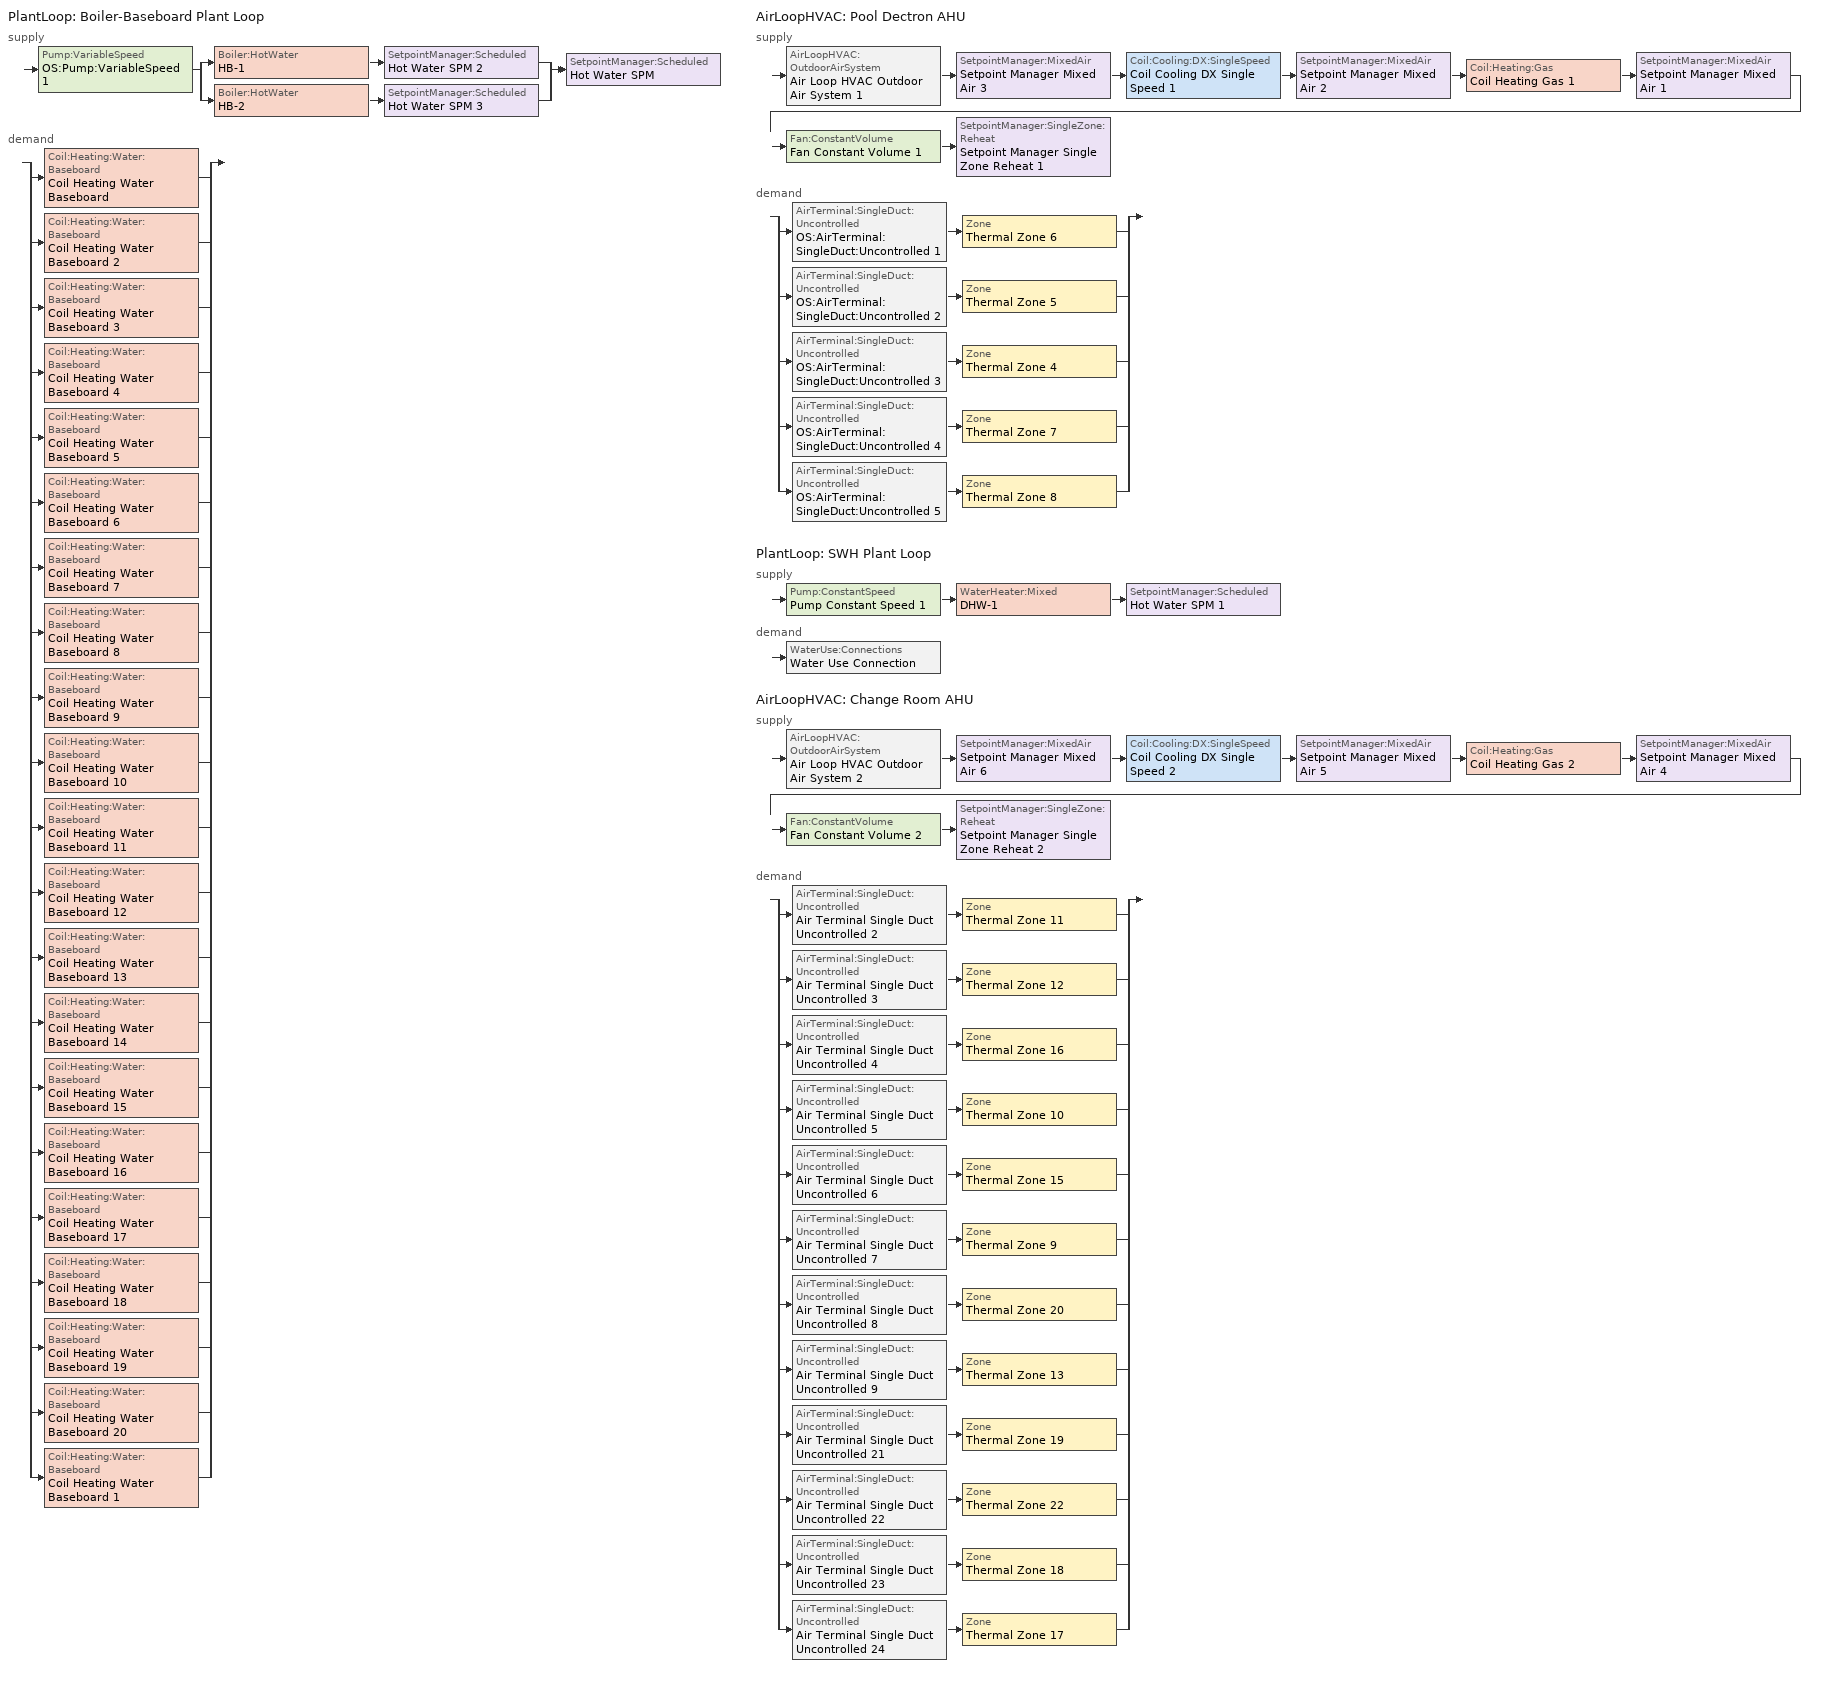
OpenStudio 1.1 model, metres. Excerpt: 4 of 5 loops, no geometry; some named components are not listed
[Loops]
PlantLoop 'Boiler-Baseboard Plant Loop'
 supply: Pump:VariableSpeed 'OS:Pump:VariableSpeed 1' > split
  | Boiler:HotWater 'HB-1' > SetpointManager:Scheduled 'Hot Water SPM 2'
  | Boiler:HotWater 'HB-2' > SetpointManager:Scheduled 'Hot Water SPM 3'
  join > SetpointManager:Scheduled 'Hot Water SPM'
 demand: split
  | Coil:Heating:Water:Baseboard 'Coil Heating Water Baseboard'
  | Coil:Heating:Water:Baseboard 'Coil Heating Water Baseboard 2'
  | Coil:Heating:Water:Baseboard 'Coil Heating Water Baseboard 3'
  | Coil:Heating:Water:Baseboard 'Coil Heating Water Baseboard 4'
  | Coil:Heating:Water:Baseboard 'Coil Heating Water Baseboard 5'
  | Coil:Heating:Water:Baseboard 'Coil Heating Water Baseboard 6'
  | Coil:Heating:Water:Baseboard 'Coil Heating Water Baseboard 7'
  | Coil:Heating:Water:Baseboard 'Coil Heating Water Baseboard 8'
  | Coil:Heating:Water:Baseboard 'Coil Heating Water Baseboard 9'
  | Coil:Heating:Water:Baseboard 'Coil Heating Water Baseboard 10'
  | Coil:Heating:Water:Baseboard 'Coil Heating Water Baseboard 11'
  | Coil:Heating:Water:Baseboard 'Coil Heating Water Baseboard 12'
  | Coil:Heating:Water:Baseboard 'Coil Heating Water Baseboard 13'
  | Coil:Heating:Water:Baseboard 'Coil Heating Water Baseboard 14'
  | Coil:Heating:Water:Baseboard 'Coil Heating Water Baseboard 15'
  | Coil:Heating:Water:Baseboard 'Coil Heating Water Baseboard 16'
  | Coil:Heating:Water:Baseboard 'Coil Heating Water Baseboard 17'
  | Coil:Heating:Water:Baseboard 'Coil Heating Water Baseboard 18'
  | Coil:Heating:Water:Baseboard 'Coil Heating Water Baseboard 19'
  | Coil:Heating:Water:Baseboard 'Coil Heating Water Baseboard 20'
  | Coil:Heating:Water:Baseboard 'Coil Heating Water Baseboard 1'
AirLoopHVAC 'Pool Dectron AHU'
 supply: AirLoopHVAC:OutdoorAirSystem 'Air Loop HVAC Outdoor Air System 1' > SetpointManager:MixedAir 'Setpoint Manager Mixed Air 3' > Coil:Cooling:DX:SingleSpeed 'Coil Cooling DX Single Speed 1' > SetpointManager:MixedAir 'Setpoint Manager Mixed Air 2' > Coil:Heating:Gas 'Coil Heating Gas 1' > SetpointManager:MixedAir 'Setpoint Manager Mixed Air 1' > Fan:ConstantVolume 'Fan Constant Volume 1' > SetpointManager:SingleZone:Reheat 'Setpoint Manager Single Zone Reheat 1'
 demand: split
  | AirTerminal:SingleDuct:Uncontrolled 'OS:AirTerminal:SingleDuct:Uncontrolled 1' > Zone 'Thermal Zone 6'
  | AirTerminal:SingleDuct:Uncontrolled 'OS:AirTerminal:SingleDuct:Uncontrolled 2' > Zone 'Thermal Zone 5'
  | AirTerminal:SingleDuct:Uncontrolled 'OS:AirTerminal:SingleDuct:Uncontrolled 3' > Zone 'Thermal Zone 4'
  | AirTerminal:SingleDuct:Uncontrolled 'OS:AirTerminal:SingleDuct:Uncontrolled 4' > Zone 'Thermal Zone 7'
  | AirTerminal:SingleDuct:Uncontrolled 'OS:AirTerminal:SingleDuct:Uncontrolled 5' > Zone 'Thermal Zone 8'
PlantLoop 'SWH Plant Loop'
 supply: Pump:ConstantSpeed 'Pump Constant Speed 1' > WaterHeater:Mixed 'DHW-1' > SetpointManager:Scheduled 'Hot Water SPM 1'
 demand: WaterUse:Connections 'Water Use Connection'
AirLoopHVAC 'Change Room AHU'
 supply: AirLoopHVAC:OutdoorAirSystem 'Air Loop HVAC Outdoor Air System 2' > SetpointManager:MixedAir 'Setpoint Manager Mixed Air 6' > Coil:Cooling:DX:SingleSpeed 'Coil Cooling DX Single Speed 2' > SetpointManager:MixedAir 'Setpoint Manager Mixed Air 5' > Coil:Heating:Gas 'Coil Heating Gas 2' > SetpointManager:MixedAir 'Setpoint Manager Mixed Air 4' > Fan:ConstantVolume 'Fan Constant Volume 2' > SetpointManager:SingleZone:Reheat 'Setpoint Manager Single Zone Reheat 2'
 demand: split
  | AirTerminal:SingleDuct:Uncontrolled 'Air Terminal Single Duct Uncontrolled 2' > Zone 'Thermal Zone 11'
  | AirTerminal:SingleDuct:Uncontrolled 'Air Terminal Single Duct Uncontrolled 3' > Zone 'Thermal Zone 12'
  | AirTerminal:SingleDuct:Uncontrolled 'Air Terminal Single Duct Uncontrolled 4' > Zone 'Thermal Zone 16'
  | AirTerminal:SingleDuct:Uncontrolled 'Air Terminal Single Duct Uncontrolled 5' > Zone 'Thermal Zone 10'
  | AirTerminal:SingleDuct:Uncontrolled 'Air Terminal Single Duct Uncontrolled 6' > Zone 'Thermal Zone 15'
  | AirTerminal:SingleDuct:Uncontrolled 'Air Terminal Single Duct Uncontrolled 7' > Zone 'Thermal Zone 9'
  | AirTerminal:SingleDuct:Uncontrolled 'Air Terminal Single Duct Uncontrolled 8' > Zone 'Thermal Zone 20'
  | AirTerminal:SingleDuct:Uncontrolled 'Air Terminal Single Duct Uncontrolled 9' > Zone 'Thermal Zone 13'
  | AirTerminal:SingleDuct:Uncontrolled 'Air Terminal Single Duct Uncontrolled 21' > Zone 'Thermal Zone 19'
  | AirTerminal:SingleDuct:Uncontrolled 'Air Terminal Single Duct Uncontrolled 22' > Zone 'Thermal Zone 22'
  | AirTerminal:SingleDuct:Uncontrolled 'Air Terminal Single Duct Uncontrolled 23' > Zone 'Thermal Zone 18'
  | AirTerminal:SingleDuct:Uncontrolled 'Air Terminal Single Duct Uncontrolled 24' > Zone 'Thermal Zone 17'
[Sizing:Zone] Heating Design Air Flow Method=DesignDay
Name | Zone Cooling Design Supply Air Temperature {C} | Zone Heating Design Supply Air Temperature {C} | Zone Cooling Design Supply Air Humidity Ratio {kg-H2O/kg-air} | Zone Heating Design Supply Air Humidity Ratio {kg-H2O/kg-air}
Thermal Zone 4; Thermal Zone 5; Thermal Zone 6; Thermal Zone 7; Thermal Zone 8 | 26.7 | 26.7 | 0.011 | 0.011
Thermal Zone 9; Thermal Zone 10; Thermal Zone 11; Thermal Zone 12; Thermal Zone 13; Thermal Zone 15; Thermal Zone 16; Thermal Zone 17; Thermal Zone 18; Thermal Zone 19; Thermal Zone 20; Thermal Zone 22 | 14 | 40 | 0.0085 | 0.008
[Zone equipment]
Thermal Zone 4: OS:AirTerminal:SingleDuct:Uncontrolled 3, Convective Baseboard Water 16
Thermal Zone 5: OS:AirTerminal:SingleDuct:Uncontrolled 2, Convective Baseboard Water 19
Thermal Zone 6: OS:AirTerminal:SingleDuct:Uncontrolled 1
Thermal Zone 7: OS:AirTerminal:SingleDuct:Uncontrolled 4
Thermal Zone 8: OS:AirTerminal:SingleDuct:Uncontrolled 5, Convective Baseboard Water 20
Thermal Zone 9: Air Terminal Single Duct Uncontrolled 7
Thermal Zone 10: Air Terminal Single Duct Uncontrolled 5
Thermal Zone 11: Air Terminal Single Duct Uncontrolled 2
Thermal Zone 12: Air Terminal Single Duct Uncontrolled 3
Thermal Zone 13: Air Terminal Single Duct Uncontrolled 9, Convective Baseboard Water
Thermal Zone 15: Air Terminal Single Duct Uncontrolled 6, Convective Baseboard Water 2
Thermal Zone 16: Air Terminal Single Duct Uncontrolled 4
Thermal Zone 17: Air Terminal Single Duct Uncontrolled 24
Thermal Zone 18: Convective Baseboard Water 3, Air Terminal Single Duct Uncontrolled 23
Thermal Zone 19: Convective Baseboard Water 4, Air Terminal Single Duct Uncontrolled 21
Thermal Zone 20: Air Terminal Single Duct Uncontrolled 8, Convective Baseboard Water 5
Thermal Zone 22: Convective Baseboard Water 6, Air Terminal Single Duct Uncontrolled 22
[PlantLoop] Fluid Type=Water; Plant Loop Volume {m3}=Autocalculate
Boiler-Baseboard Plant Loop; SWH Plant Loop
[Sizing:Plant] Loop Type=Heating; Design Loop Exit Temperature {C}=82; Loop Design Temperature Difference {deltaC}=11
Boiler-Baseboard Plant Loop; SWH Plant Loop
[AirLoopHVAC] Design Supply Air Flow Rate {m3/s}=AutoSize
Pool Dectron AHU; Change Room AHU
[Sizing:System] Type of Load to Size On=Sensible; Design Outdoor Air Flow Rate {m3/s}=Autosize; Minimum System Air Flow Ratio=1; Preheat Design Temperature {C}=7; Preheat Design Humidity Ratio {kg-H2O/kg-Air}=0.008; Precool Design Temperature {C}=12.8; Precool Design Humidity Ratio {kg-H2O/kg-Air}=0.008; Central Cooling Design Supply Air Temperature {C}=12.8; Central Heating Design Supply Air Temperature {C}=40; Sizing Option=NonCoincident; 100% Outdoor Air in Cooling=Yes; 100% Outdoor Air in Heating=Yes; Cooling Design Air Flow Method=DesignDay; Cooling Design Air Flow Rate {m3/s}=0; Heating Design Air Flow Method=DesignDay; Heating Design Air Flow Rate {m3/s}=0; System Outdoor Air Method=ZoneSum
Name | Central Cooling Design Supply Air Humidity Ratio {kg-H2O/kg-Air} | Central Heating Design Supply Air Humidity Ratio {kg-H2O/kg-Air}
Pool Dectron AHU | 0.011 | 0.011
Change Room AHU | 0.0085 | 0.008
[Fan:ConstantVolume] Availability Schedule=Always On Discrete; Pressure Rise {Pa}=500; Maximum Flow Rate {m3/s}=AutoSize
Fan Constant Volume 1; Fan Constant Volume 2
[Coil:Heating:Gas] Availability Schedule=Always On Discrete; Gas Burner Efficiency=0.8; Nominal Capacity {W}=AutoSize; Parasitic Electric Load {W}=0; Parasitic Gas Load {W}=0
Coil Heating Gas 1; Coil Heating Gas 2
[Coil:Cooling:DX:SingleSpeed] Availability Schedule=Always On Discrete; Rated Total Cooling Capacity {W}=autosize; Rated Sensible Heat Ratio=autosize; Rated COP {W/W}=3; Rated Air Flow Rate {m3/s}=autosize; Rated Evaporator Fan Power Per Volume Flow Rate {W/(m3/s)}=773.3; Condenser Type=AirCooled; Evaporative Condenser Effectiveness=0; Evaporative Condenser Air Flow Rate {m3/s}=Autosize; Evaporative Condenser Pump Rated Power Consumption {W}=Autosize; Crankcase Heater Capacity {W}=0; Maximum Outdoor Dry-Bulb Temperature for Crankcase Heater Operation {C}=0; Basin Heater Capacity {W/K}=0; Basin Heater Setpoint Temperature {C}=10
Name | Total Cooling Capacity Function of Temperature Curve | Total Cooling Capacity Function of Flow Fraction Curve | Energy Input Ratio Function of Temperature Curve | Energy Input Ratio Function of Flow Fraction Curve | Part Load Fraction Correlation Curve
Coil Cooling DX Single Speed 1 | Curve Biquadratic 1 | Curve Quadratic 1 | Curve Biquadratic 2 | Curve Quadratic 2 | Curve Quadratic 3
Coil Cooling DX Single Speed 2 | Curve Biquadratic 3 | Curve Quadratic 4 | Curve Biquadratic 4 | Curve Quadratic 5 | Curve Quadratic 6
[SetpointManager:SingleZone:Reheat]
Name | Minimum Supply Air Temperature {C} | Maximum Supply Air Temperature {C} | Control Zone
Setpoint Manager Single Zone Reheat 1 | 26.7 | 29.4 | Thermal Zone 7
Setpoint Manager Single Zone Reheat 2 | 12.7778 | 43.3333 | Thermal Zone 16
[Controller:OutdoorAir] Minimum Outdoor Air Flow Rate {m3/s}=Autosize; Maximum Outdoor Air Flow Rate {m3/s}=Autosize; Economizer Control Type=NoEconomizer; Economizer Control Action Type=ModulateFlow; Economizer Maximum Limit Dry-Bulb Temperature {C}=28; Economizer Maximum Limit Enthalpy {J/kg}=64000; Economizer Minimum Limit Dry-Bulb Temperature {C}=-100; Lockout Type=NoLockout; Minimum Limit Type=FixedMinimum; High Humidity Control=No; Heat Recovery Bypass Control Type=BypassWhenOAFlowGreaterThanMinimum
Name | Controller Mechanical Ventilation
Controller Outdoor Air 1 | Controller Mechanical Ventilation 1
Controller Outdoor Air 2 | Controller Mechanical Ventilation 2
[Controller:MechanicalVentilation] Availability Schedule=Always On Discrete; System Outdoor Air Method=ZoneSum
Controller Mechanical Ventilation 1; Controller Mechanical Ventilation 2
[AirLoopHVAC:OutdoorAirSystem]
Name | Controller
Air Loop HVAC Outdoor Air System 1 | Controller Outdoor Air 1
Air Loop HVAC Outdoor Air System 2 | Controller Outdoor Air 2
[Boiler:HotWater] Nominal Capacity {W}=Autosize; Nominal Thermal Efficiency=0.82; Efficiency Curve Temperature Evaluation Variable=LeavingBoiler; Minimum Part Load Ratio=0; Boiler Flow Mode=LeavingSetpointModulated; Parasitic Electric Load {W}=0; Sizing Factor=1
Name | Normalized Boiler Efficiency Curve | Maximum Part Load Ratio | Optimum Part Load Ratio | Water Outlet Upper Temperature Limit {C} | Design Water Outlet Temperature {C}
HB-1 | Boiler Efficiency | 1 | 1 | 98.8889
HB-2 | Boiler Efficiency 1 |  |  | 99 | 82
[WaterUse:Connections]
Water Use Connection: Water Use Equipment Name 1=SWH Load
[WaterUse:Equipment]
SWH Load: Water Use Equipment Definition=SWH Peak Flow; Space=Space 101; Flow Rate Fraction Schedule=NECB-B-HW
[WaterUse:Equipment:Definition]
SWH Peak Flow: Peak Flow Rate {m3/s}=9.3e-005
[Pump:ConstantSpeed]
Pump Constant Speed 1: Rated Flow Rate {m3/s}=Autosize; Rated Pump Head {Pa}=179352; Rated Power Consumption {W}=autosize; Motor Efficiency=0.9; Fraction of Motor Inefficiencies to Fluid Stream=0; Pump Control Type=Intermittent
[AirTerminal:SingleDuct:Uncontrolled] Maximum Air Flow Rate {m3/s}=AutoSize
Name | Availability Schedule
OS:AirTerminal:SingleDuct:Uncontrolled 1 | Always On Discrete 1
OS:AirTerminal:SingleDuct:Uncontrolled 2 | Always On Discrete 2
OS:AirTerminal:SingleDuct:Uncontrolled 3 | Always On Discrete 3
OS:AirTerminal:SingleDuct:Uncontrolled 4; OS:AirTerminal:SingleDuct:Uncontrolled 5 | Always On Discrete 4
Air Terminal Single Duct Uncontrolled 2; Air Terminal Single Duct Uncontrolled 3; Air Terminal Single Duct Uncontrolled 4; Air Terminal Single Duct Uncontrolled 5; Air Terminal Single Duct Uncontrolled 6; Air Terminal Single Duct Uncontrolled 7; Air Terminal Single Duct Uncontrolled 8; Air Terminal Single Duct Uncontrolled 9; Air Terminal Single Duct Uncontrolled 21; Air Terminal Single Duct Uncontrolled 22; Air Terminal Single Duct Uncontrolled 23; Air Terminal Single Duct Uncontrolled 24 | Always On Discrete
[ZoneHVAC:Baseboard:Convective:Water] Availability Schedule=Always On Discrete 1
Name | Heating Coil
Convective Baseboard Water | Coil Heating Water Baseboard
Convective Baseboard Water 1 | Coil Heating Water Baseboard 1
Convective Baseboard Water 2 | Coil Heating Water Baseboard 2
Convective Baseboard Water 3 | Coil Heating Water Baseboard 3
Convective Baseboard Water 4 | Coil Heating Water Baseboard 4
Convective Baseboard Water 5 | Coil Heating Water Baseboard 5
Convective Baseboard Water 6 | Coil Heating Water Baseboard 6
Convective Baseboard Water 7 | Coil Heating Water Baseboard 7
Convective Baseboard Water 8 | Coil Heating Water Baseboard 8
Convective Baseboard Water 9 | Coil Heating Water Baseboard 9
Convective Baseboard Water 10 | Coil Heating Water Baseboard 10
Convective Baseboard Water 11 | Coil Heating Water Baseboard 11
Convective Baseboard Water 12 | Coil Heating Water Baseboard 12
Convective Baseboard Water 13 | Coil Heating Water Baseboard 13
Convective Baseboard Water 14 | Coil Heating Water Baseboard 14
Convective Baseboard Water 15 | Coil Heating Water Baseboard 15
Convective Baseboard Water 16 | Coil Heating Water Baseboard 16
Convective Baseboard Water 17 | Coil Heating Water Baseboard 17
Convective Baseboard Water 18 | Coil Heating Water Baseboard 18
Convective Baseboard Water 19 | Coil Heating Water Baseboard 19
Convective Baseboard Water 20 | Coil Heating Water Baseboard 20
[Coil:Heating:Water:Baseboard] U-Factor Times Area Value {W/K}=autosize; Maximum Water Flow Rate {m3/s}=autosize; Convergence Tolerance=0.001
Coil Heating Water Baseboard; Coil Heating Water Baseboard 1; Coil Heating Water Baseboard 2; Coil Heating Water Baseboard 3; Coil Heating Water Baseboard 4; Coil Heating Water Baseboard 5; Coil Heating Water Baseboard 6; Coil Heating Water Baseboard 7; Coil Heating Water Baseboard 8; Coil Heating Water Baseboard 9; Coil Heating Water Baseboard 10; Coil Heating Water Baseboard 11; Coil Heating Water Baseboard 12; Coil Heating Water Baseboard 13; Coil Heating Water Baseboard 14; Coil Heating Water Baseboard 15; Coil Heating Water Baseboard 16; Coil Heating Water Baseboard 17; Coil Heating Water Baseboard 18; Coil Heating Water Baseboard 19; Coil Heating Water Baseboard 20
[SetpointManager:Scheduled] Control Variable=Temperature
Name | Schedule
Hot Water SPM | Hot Water Temperature
Hot Water SPM 1 | Hot Water Temperature 1
Hot Water SPM 2 | Hot Water Temperature 2
Hot Water SPM 3 | Hot Water Temperature 3
[WaterHeater:Mixed]
DHW-1: Tank Volume {m3}=0.3785; Setpoint Temperature Schedule=Water Heater Setpoint Temperature; Deadband Temperature Difference {deltaC}=2; Maximum Temperature Limit {C}=82.22; Heater Control Type=Cycle; Heater Maximum Capacity {W}=845000; Heater Fuel Type=NaturalGas; Heater Thermal Efficiency=0.8; Off Cycle Parasitic Fuel Consumption Rate {W}=20; Off Cycle Parasitic Fuel Type=NaturalGas; Off Cycle Parasitic Heat Fraction to Tank=0.8; On Cycle Parasitic Fuel Type=NaturalGas; Ambient Temperature Indicator=Schedule; Ambient Temperature Schedule=Water Heater Ambient Temperature; Off Cycle Loss Coefficient to Ambient Temperature {W/K}=6; On Cycle Loss Coefficient to Ambient Temperature {W/K}=6; Peak Use Flow Rate {m3/s}=0.00015108; Use Side Effectiveness=1; Source Side Effectiveness=1; Use Side Design Flow Rate {m3/s}=autosize; Source Side Design Flow Rate {m3/s}=autosize; Indirect Water Heating Recovery Time {hr}=1.5
[Schedule:Constant] Value=1
Always On Discrete; Always On Discrete 1; Always On Discrete 2; Always On Discrete 3; Always On Discrete 4
[Schedule:Ruleset]
Name | Default Day Schedule | Summer Design Day Schedule | Winter Design Day Schedule
NECB-B-HW | Schedule Day 16
Hot Water Temperature | Hot Water Temperature Default | Hot Water Temperature Summer Design Day | Hot Water Temperature Winter Design Day
Hot Water Temperature 1 | Hot Water Temperature Default 1 | Hot Water Temperature Summer Design Day 1 | Hot Water Temperature Winter Design Day 1
Water Heater Setpoint Temperature | Water Heater Setpoint Temperature Default
Water Heater Ambient Temperature | Water Heater Ambient Temperature Default
Hot Water Temperature 2 | Hot Water Temperature Default 2 | Hot Water Temperature Summer Design Day 2 | Hot Water Temperature Winter Design Day 2
Hot Water Temperature 3 | Hot Water Temperature Default 3 | Hot Water Temperature Summer Design Day 3 | Hot Water Temperature Winter Design Day 3
[Schedule:Day]
Schedule Day 16: 24, 0, 0
wkdNECB-B-HW 1: 1, 0, 0.6, 2, 0, 0.5, 3, 0, 0.05, 4, 0, 0.05, 5, 0, 0.05, 6, 0, 0.05, 7, 0, 0.05, 8, 0, 0.05, 9, 0, 0.05, 10, 0, 0.7, 11, 0, 0.7, 12, 0, 0.4, 13, 0, 0.5, 14, 0, 0.6, 15, 0, 0.6, 16, 0, 0.4, 17, 0, 0.3, 18, 0, 0.3, 19, 0, 0.4, 20, 0, 0.5, 21, 0, 0.8, 22, 0, 0.8, 23, 0, 0.9, 24, 0, 0.9
satNECB-B-HW 1: 1, 0, 0.7, 2, 0, 0.6, 3, 0, 0.05, 4, 0, 0.05, 5, 0, 0.05, 6, 0, 0.05, 7, 0, 0.05, 8, 0, 0.05, 9, 0, 0.05, 10, 0, 0.7, 11, 0, 0.7, 12, 0, 0.4, 13, 0, 0.5, 14, 0, 0.6, 15, 0, 0.6, 16, 0, 0.4, 17, 0, 0.3, 18, 0, 0.3, 19, 0, 0.4, 20, 0, 0.5, 21, 0, 0.8, 22, 0, 0.8, 23, 0, 0.9, 24, 0, 0.9
sunNECB-B-HW 1: 1, 0, 0.5, 2, 0, 0.6, 3, 0, 0.05, 4, 0, 0.05, 5, 0, 0.05, 6, 0, 0.05, 7, 0, 0.05, 8, 0, 0.05, 9, 0, 0.05, 10, 0, 0.7, 11, 0, 0.7, 12, 0, 0.4, 13, 0, 0.5, 14, 0, 0.6, 15, 0, 0.6, 16, 0, 0.4, 17, 0, 0.3, 18, 0, 0.3, 19, 0, 0.4, 20, 0, 0.5, 21, 0, 0.8, 22, 0, 0.8, 23, 0, 0.5, 24, 0, 0.5
Hot Water Temperature Default; Hot Water Temperature Summer Design Day; Hot Water Temperature Winter Design Day; Hot Water Temperature Default 1; Hot Water Temperature Summer Design Day 1; Hot Water Temperature Winter Design Day 1; Hot Water Temperature Default 2; Hot Water Temperature Summer Design Day 2; Hot Water Temperature Winter Design Day 2; Hot Water Temperature Default 3; Hot Water Temperature Summer Design Day 3; Hot Water Temperature Winter Design Day 3: 24, 0, 67
Water Heater Setpoint Temperature Default: 24, 0, 60
Water Heater Ambient Temperature Default: 24, 0, 22
[Schedule:Rule] Schedule Ruleset=NECB-B-HW; Date Specification Type=DateRange; Start Month=1; Start Day=1; End Month=12; End Day=31
Name | Rule Order | Day Schedule | Apply Sunday | Apply Monday | Apply Tuesday | Apply Wednesday | Apply Thursday | Apply Friday | Apply Saturday
wkdNECB-B-HW rule | 2 | wkdNECB-B-HW 1 | No | Yes | Yes | Yes | Yes | Yes | No
satNECB-B-HWrule | 1 | satNECB-B-HW 1 | No | No | No | No | No | No | Yes
sunNECB-B-HWrule | 0 | sunNECB-B-HW 1 | Yes | No | No | No | No | No | No
[Curve:Biquadratic]
Name | Coefficient1 Constant | Coefficient2 x | Coefficient3 x**2 | Coefficient4 y | Coefficient5 y**2 | Coefficient6 x*y | Minimum Value of x {BasedOnField A2} | Maximum Value of x {BasedOnField A2} | Minimum Value of y {BasedOnField A3} | Maximum Value of y {BasedOnField A3}
Curve Biquadratic 1; Curve Biquadratic 3 | 0.42415 | 0.04426 | -0.00042 | 0.00333 | -8e-005 | -0.00021 | 17 | 22 | 13 | 46
Curve Biquadratic 2; Curve Biquadratic 4 | 1.23649 | -0.02431 | 0.00057 | -0.01434 | 0.00063 | -0.00038 | 17 | 22 | 13 | 46
Boiler Efficiency; Boiler Efficiency 1 | 1 | 0 | 0 | 0 | 0 | 0 | 0 | 1 | 0 | 1
[Curve:Quadratic]
Name | Coefficient1 Constant | Coefficient2 x | Coefficient3 x**2 | Minimum Value of x {BasedOnField A2} | Maximum Value of x {BasedOnField A2}
Curve Quadratic 1; Curve Quadratic 4 | 0.77136 | 0.34053 | -0.11088 | 0.75918 | 1.13877
Curve Quadratic 2; Curve Quadratic 5 | 1.2055 | -0.32953 | 0.12308 | 0.75918 | 1.13877
Curve Quadratic 3; Curve Quadratic 6 | 0.771 | 0.229 | 0 | 0 | 1
